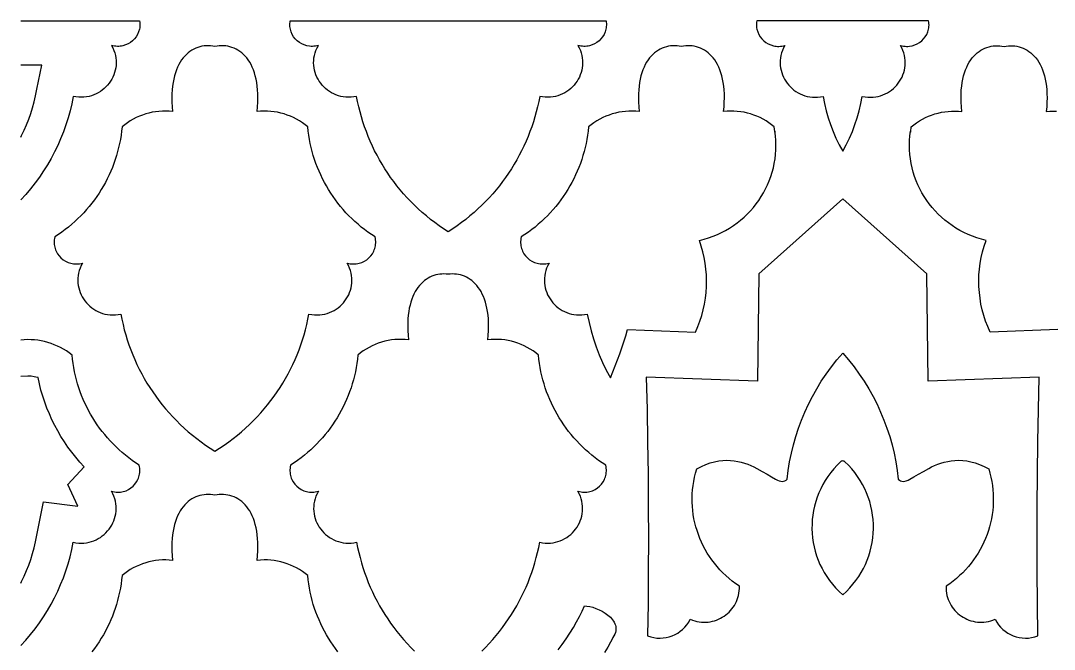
# Model space of a CAD drawing. Extents: x 50 to 3710, y -977 to -877.
# Drawn here: x 49.7 to 134.9, y -928.9 to -877.1 of the extents above; entities that cross this region are included whole.
import ezdxf

# ---------------------------------------------------------------- set-up
doc = ezdxf.new("R2010")
doc.units = 0
doc.layers.add('LAYER_1', color=18, linetype='CONTINUOUS')

msp = doc.modelspace()

# ---------------------------------------------------------------- linework, layer by layer
at = {"layer": 'LAYER_1'}
for points in [[(49.708, -877.083), (59.507, -877.083), (59.526, -877.205), (59.537, -877.325), (59.539, -877.444), (59.534, -877.561), (59.52, -877.676), (59.499, -877.789), (59.436, -878.007), (59.346, -878.213), (59.232, -878.404), (59.095, -878.58), (58.937, -878.738), (58.761, -878.876), (58.569, -878.992), (58.363, -879.085), (58.145, -879.151), (58.032, -879.174), (57.917, -879.19), (57.8, -879.198), (57.681, -879.199), (57.56, -879.191), (57.439, -879.176), (57.317, -879.152), (57.194, -879.119), (57.302, -879.323), (57.391, -879.529), (57.463, -879.736), (57.518, -879.944), (57.555, -880.151), (57.577, -880.358), (57.582, -880.563), (57.572, -880.766), (57.548, -880.966), (57.509, -881.163), (57.456, -881.356), (57.39, -881.544), (57.311, -881.727), (57.22, -881.904), (57.117, -882.074), (57.002, -882.237), (56.877, -882.392), (56.742, -882.538), (56.596, -882.675), (56.441, -882.803), (56.278, -882.92), (56.106, -883.025), (55.926, -883.119), (55.739, -883.2), (55.545, -883.268), (55.345, -883.322), (55.139, -883.362), (54.928, -883.387), (54.712, -883.396), (54.491, -883.389), (54.267, -883.364), (54.039, -883.322), (53.919, -883.921), (53.777, -884.513), (53.615, -885.098), (53.432, -885.675), (53.229, -886.244), (53.005, -886.805), (52.762, -887.356), (52.499, -887.899), (52.216, -888.431), (51.914, -888.953), (51.593, -889.464), (51.253, -889.964), (50.894, -890.452), (50.517, -890.928), (50.121, -891.391), (49.708, -891.842)], [(135.236, -902.531), (129.643, -902.734), (129.446, -902.285), (129.273, -901.829), (129.123, -901.366), (128.997, -900.899), (128.894, -900.427), (128.814, -899.951), (128.758, -899.473), (128.725, -898.993), (128.715, -898.512), (128.729, -898.031), (128.767, -897.55), (128.828, -897.071), (128.913, -896.595), (129.021, -896.122), (129.154, -895.652), (129.31, -895.188), (128.926, -895.091), (128.552, -894.977), (128.186, -894.846), (127.83, -894.7), (127.483, -894.538), (127.147, -894.361), (126.821, -894.17), (126.506, -893.966), (126.202, -893.747), (125.909, -893.516), (125.629, -893.273), (125.36, -893.018), (125.104, -892.751), (124.861, -892.473), (124.631, -892.186), (124.415, -891.888), (124.212, -891.581), (124.024, -891.265), (123.851, -890.941), (123.692, -890.609), (123.549, -890.269), (123.421, -889.923), (123.31, -889.57), (123.214, -889.212), (123.136, -888.848), (123.074, -888.479), (123.03, -888.106), (123.004, -887.729), (122.995, -887.349), (123.005, -886.966), (123.034, -886.581), (123.082, -886.194), (123.082, -886.269), (123.095, -886.202), (123.135, -885.829), (123.355, -885.652), (123.583, -885.488), (123.819, -885.335), (124.061, -885.196), (124.31, -885.069), (124.565, -884.956), (124.825, -884.855), (125.089, -884.768), (125.358, -884.694), (125.631, -884.634), (125.906, -884.588), (126.184, -884.556), (126.464, -884.538), (126.746, -884.534), (127.029, -884.544), (127.312, -884.569), (127.277, -884.181), (127.256, -883.808), (127.248, -883.451), (127.254, -883.109), (127.272, -882.783), (127.303, -882.471), (127.345, -882.174), (127.398, -881.893), (127.462, -881.625), (127.537, -881.373), (127.621, -881.134), (127.714, -880.91), (127.817, -880.7), (127.927, -880.504), (128.046, -880.322), (128.171, -880.154), (128.304, -879.999), (128.443, -879.857), (128.588, -879.729), (128.739, -879.614), (128.894, -879.512), (129.054, -879.423), (129.218, -879.347), (129.385, -879.283), (129.556, -879.232), (129.729, -879.193), (129.904, -879.167), (130.081, -879.152), (130.259, -879.15), (130.437, -879.159), (130.616, -879.18), (130.795, -879.212), (130.973, -879.18), (131.152, -879.159), (131.331, -879.15), (131.509, -879.152), (131.685, -879.167), (131.861, -879.193), (132.034, -879.232), (132.204, -879.283), (132.372, -879.347), (132.536, -879.423), (132.696, -879.512), (132.851, -879.614), (133.001, -879.729), (133.146, -879.857), (133.285, -879.999), (133.418, -880.154), (133.544, -880.322), (133.662, -880.504), (133.773, -880.7), (133.875, -880.91), (133.969, -881.134), (134.053, -881.373), (134.127, -881.625), (134.191, -881.893), (134.245, -882.174), (134.287, -882.471), (134.317, -882.783), (134.336, -883.109), (134.341, -883.451), (134.334, -883.808), (134.313, -884.181), (134.278, -884.569), (134.561, -884.544), (134.843, -884.534), (135.125, -884.538)], [(49.708, -886.682), (49.775, -886.556), (49.991, -886.111), (50.191, -885.658), (50.374, -885.198), (50.542, -884.73), (50.692, -884.255), (50.826, -883.773), (50.942, -883.285), (51.052, -882.739), (51.455, -880.737), (49.708, -880.737)], [(87.732, -929.025), (88.04, -928.717), (88.339, -928.402), (88.629, -928.08), (88.91, -927.751), (89.182, -927.417), (89.444, -927.076), (89.697, -926.729), (89.941, -926.376), (90.176, -926.017), (90.401, -925.653), (90.616, -925.283), (90.821, -924.908), (91.017, -924.528), (91.203, -924.143), (91.379, -923.753), (91.545, -923.359), (91.701, -922.96), (91.847, -922.557), (91.983, -922.149), (92.108, -921.738), (92.223, -921.323), (92.327, -920.904), (92.421, -920.482), (92.505, -920.057), (92.732, -920.099), (92.957, -920.123), (93.177, -920.131), (93.393, -920.121), (93.605, -920.097), (93.811, -920.057), (94.011, -920.002), (94.205, -919.934), (94.392, -919.853), (94.572, -919.759), (94.744, -919.654), (94.907, -919.537), (95.062, -919.41), (95.207, -919.273), (95.343, -919.126), (95.468, -918.971), (95.582, -918.808), (95.686, -918.638), (95.777, -918.461), (95.856, -918.279), (95.922, -918.09), (95.975, -917.898), (96.014, -917.701), (96.038, -917.5), (96.048, -917.297), (96.042, -917.092), (96.021, -916.886), (95.983, -916.678), (95.929, -916.471), (95.857, -916.264), (95.767, -916.058), (95.659, -915.854), (95.786, -915.887), (95.912, -915.911), (96.037, -915.927), (96.16, -915.933), (96.282, -915.932), (96.403, -915.922), (96.521, -915.904), (96.636, -915.879), (96.749, -915.847), (96.86, -915.807), (97.07, -915.708), (97.264, -915.584), (97.441, -915.438), (97.598, -915.27), (97.733, -915.085), (97.843, -914.883), (97.889, -914.776), (97.927, -914.666), (97.958, -914.554), (97.981, -914.438), (97.997, -914.32), (98.005, -914.2), (98.004, -914.078), (97.994, -913.955), (97.975, -913.83), (97.947, -913.704), (97.654, -913.51), (97.367, -913.309), (97.087, -913.101), (96.814, -912.886), (96.547, -912.663), (96.288, -912.433), (96.036, -912.197), (95.792, -911.954), (95.555, -911.705), (95.325, -911.45), (95.104, -911.189), (94.89, -910.922), (94.683, -910.649), (94.485, -910.371), (94.295, -910.088), (94.113, -909.799), (93.939, -909.506), (93.774, -909.207), (93.618, -908.905), (93.47, -908.597), (93.33, -908.286), (93.2, -907.971), (93.078, -907.651), (92.966, -907.328), (92.863, -907.002), (92.769, -906.672), (92.684, -906.339), (92.609, -906.003), (92.544, -905.664), (92.488, -905.323), (92.442, -904.979), (92.406, -904.633), (92.186, -904.456), (91.958, -904.291), (91.722, -904.139), (91.48, -904), (91.231, -903.873), (90.976, -903.76), (90.716, -903.659), (90.452, -903.572), (90.183, -903.498), (89.911, -903.438), (89.635, -903.392), (89.357, -903.36), (89.077, -903.341), (88.795, -903.338), (88.513, -903.348), (88.229, -903.373), (88.264, -902.999), (88.285, -902.639), (88.293, -902.294), (88.289, -901.963), (88.273, -901.646), (88.246, -901.343), (88.208, -901.053), (88.16, -900.778), (88.101, -900.516), (88.033, -900.268), (87.956, -900.033), (87.869, -899.811), (87.775, -899.603), (87.672, -899.407), (87.562, -899.225), (87.445, -899.055), (87.321, -898.898), (87.191, -898.753), (87.055, -898.621), (86.914, -898.501), (86.768, -898.394), (86.617, -898.298), (86.462, -898.215), (86.304, -898.143), (86.142, -898.083), (85.978, -898.034), (85.811, -897.997), (85.643, -897.971), (85.472, -897.957), (85.301, -897.953), (85.129, -897.961), (84.957, -897.979), (84.785, -897.961), (84.613, -897.953), (84.441, -897.957), (84.271, -897.971), (84.102, -897.997), (83.936, -898.034), (83.771, -898.083), (83.61, -898.143), (83.451, -898.215), (83.296, -898.298), (83.146, -898.394), (83, -898.501), (82.858, -898.621), (82.723, -898.753), (82.593, -898.898), (82.469, -899.055), (82.352, -899.225), (82.242, -899.407), (82.139, -899.603), (82.044, -899.811), (81.958, -900.033), (81.881, -900.268), (81.812, -900.516), (81.754, -900.778), (81.705, -901.053), (81.667, -901.343), (81.64, -901.646), (81.625, -901.963), (81.621, -902.294), (81.629, -902.639), (81.65, -902.999), (81.684, -903.373), (81.401, -903.348), (81.118, -903.338), (80.837, -903.341), (80.557, -903.36), (80.279, -903.392), (80.003, -903.438), (79.731, -903.498), (79.462, -903.572), (79.197, -903.659), (78.937, -903.76), (78.683, -903.873), (78.434, -904), (78.191, -904.139), (77.956, -904.291), (77.727, -904.456), (77.507, -904.633), (77.471, -904.979), (77.425, -905.323), (77.37, -905.664), (77.304, -906.003), (77.229, -906.339), (77.145, -906.672), (77.051, -907.002), (76.948, -907.328), (76.835, -907.651), (76.714, -907.971), (76.583, -908.286), (76.444, -908.597), (76.296, -908.905), (76.139, -909.207), (75.974, -909.506), (75.801, -909.799), (75.619, -910.088), (75.429, -910.371), (75.23, -910.649), (75.024, -910.922), (74.81, -911.189), (74.588, -911.45), (74.359, -911.705), (74.122, -911.954), (73.877, -912.197), (73.625, -912.433), (73.366, -912.663), (73.1, -912.886), (72.827, -913.101), (72.547, -913.309), (72.26, -913.51), (71.966, -913.704), (71.938, -913.83), (71.92, -913.955), (71.91, -914.078), (71.909, -914.2), (71.917, -914.32), (71.932, -914.438), (71.956, -914.554), (71.987, -914.666), (72.025, -914.776), (72.07, -914.883), (72.181, -915.085), (72.315, -915.27), (72.472, -915.438), (72.649, -915.584), (72.844, -915.708), (73.054, -915.807), (73.164, -915.847), (73.277, -915.879), (73.393, -915.904), (73.511, -915.922), (73.631, -915.932), (73.753, -915.933), (73.877, -915.927), (74.002, -915.911), (74.128, -915.887), (74.254, -915.854), (74.146, -916.058), (74.057, -916.264), (73.985, -916.471), (73.93, -916.678), (73.893, -916.886), (73.871, -917.092), (73.866, -917.297), (73.876, -917.5), (73.9, -917.701), (73.939, -917.898), (73.992, -918.09), (74.058, -918.279), (74.137, -918.461), (74.228, -918.638), (74.331, -918.808), (74.446, -918.971), (74.571, -919.126), (74.706, -919.273), (74.852, -919.41), (75.006, -919.537), (75.17, -919.654), (75.342, -919.759), (75.522, -919.853), (75.709, -919.934), (75.903, -920.002), (76.103, -920.057), (76.309, -920.097), (76.52, -920.121), (76.736, -920.131), (76.957, -920.123), (77.181, -920.099), (77.409, -920.057), (77.492, -920.482), (77.586, -920.904), (77.691, -921.323), (77.806, -921.738), (77.931, -922.149), (78.066, -922.557), (78.212, -922.96), (78.368, -923.359), (78.534, -923.753), (78.71, -924.143), (78.896, -924.528), (79.092, -924.908), (79.298, -925.283), (79.513, -925.653), (79.738, -926.017), (79.972, -926.376), (80.216, -926.729), (80.469, -927.076), (80.732, -927.417), (81.004, -927.751), (81.285, -928.08), (81.575, -928.402), (81.874, -928.717), (82.182, -929.025)], [(49.708, -928.576), (50.121, -928.125), (50.517, -927.662), (50.894, -927.186), (51.253, -926.698), (51.593, -926.198), (51.914, -925.687), (52.216, -925.165), (52.499, -924.633), (52.762, -924.091), (53.005, -923.539), (53.229, -922.978), (53.432, -922.409), (53.615, -921.832), (53.777, -921.247), (53.919, -920.655), (54.039, -920.057), (54.267, -920.099), (54.491, -920.123), (54.712, -920.131), (54.928, -920.121), (55.139, -920.097), (55.345, -920.057), (55.545, -920.002), (55.739, -919.934), (55.926, -919.853), (56.106, -919.759), (56.278, -919.654), (56.441, -919.537), (56.596, -919.41), (56.742, -919.273), (56.877, -919.126), (57.002, -918.971), (57.117, -918.808), (57.22, -918.638), (57.311, -918.461), (57.39, -918.279), (57.456, -918.09), (57.509, -917.898), (57.548, -917.701), (57.572, -917.5), (57.582, -917.297), (57.577, -917.092), (57.555, -916.886), (57.518, -916.678), (57.463, -916.471), (57.391, -916.264), (57.302, -916.058), (57.194, -915.854), (57.32, -915.887), (57.446, -915.911), (57.571, -915.927), (57.695, -915.933), (57.817, -915.932), (57.937, -915.922), (58.055, -915.904), (58.171, -915.879), (58.284, -915.847), (58.394, -915.807), (58.604, -915.708), (58.798, -915.584), (58.976, -915.438), (59.133, -915.27), (59.267, -915.085), (59.378, -914.883), (59.423, -914.776), (59.461, -914.666), (59.492, -914.554), (59.516, -914.438), (59.531, -914.32), (59.539, -914.2), (59.538, -914.078), (59.528, -913.955), (59.51, -913.83), (59.482, -913.704), (59.188, -913.51), (58.901, -913.309), (58.621, -913.101), (58.348, -912.886), (58.082, -912.663), (57.823, -912.433), (57.571, -912.197), (57.326, -911.954), (57.089, -911.705), (56.86, -911.45), (56.638, -911.189), (56.424, -910.922), (56.218, -910.649), (56.019, -910.371), (55.829, -910.088), (55.647, -909.799), (55.474, -909.506), (55.309, -909.207), (55.152, -908.905), (55.004, -908.597), (54.865, -908.286), (54.734, -907.971), (54.613, -907.651), (54.5, -907.328), (54.397, -907.002), (54.303, -906.672), (54.219, -906.339), (54.144, -906.003), (54.078, -905.664), (54.023, -905.323), (53.977, -904.979), (53.941, -904.633), (53.714, -904.46), (53.481, -904.298), (53.24, -904.149), (52.993, -904.013), (52.74, -903.889), (52.481, -903.778), (52.218, -903.68), (51.95, -903.594), (51.678, -903.522), (51.403, -903.463), (51.125, -903.418), (50.844, -903.386), (50.562, -903.368), (50.278, -903.364), (49.993, -903.374), (49.708, -903.398)], [(49.708, -923.416), (49.775, -923.29), (49.991, -922.845), (50.191, -922.392), (50.375, -921.932), (50.542, -921.464), (50.692, -920.989), (50.826, -920.508), (50.942, -920.02), (51.052, -919.473), (51.603, -916.735), (54.415, -917.08), (53.6, -915.288), (54.941, -913.835), (54.585, -913.445), (54.244, -913.044), (53.918, -912.631), (53.607, -912.209), (53.312, -911.777), (53.032, -911.335), (52.768, -910.885), (52.52, -910.425), (52.288, -909.958), (52.073, -909.483), (51.874, -909), (51.692, -908.511), (51.527, -908.015), (51.38, -907.513), (51.25, -907.006), (51.138, -906.493), (51.085, -906.475), (50.831, -906.414), (50.572, -906.378), (50.309, -906.368), (49.708, -906.404)], [(75.867, -929.094), (75.661, -928.822), (75.463, -928.543), (75.272, -928.26), (75.091, -927.972), (74.917, -927.678), (74.752, -927.38), (74.595, -927.077), (74.447, -926.77), (74.308, -926.458), (74.177, -926.143), (74.056, -925.824), (73.944, -925.501), (73.84, -925.174), (73.746, -924.844), (73.662, -924.511), (73.587, -924.175), (73.521, -923.837), (73.466, -923.495), (73.42, -923.151), (73.384, -922.805), (73.164, -922.628), (72.935, -922.464), (72.7, -922.312), (72.457, -922.172), (72.208, -922.046), (71.954, -921.932), (71.694, -921.832), (71.429, -921.744), (71.161, -921.671), (70.888, -921.611), (70.613, -921.564), (70.334, -921.532), (70.054, -921.514), (69.773, -921.51), (69.49, -921.52), (69.207, -921.546), (69.242, -921.157), (69.263, -920.785), (69.271, -920.428), (69.265, -920.086), (69.246, -919.759), (69.216, -919.447), (69.174, -919.151), (69.12, -918.869), (69.056, -918.602), (68.982, -918.349), (68.898, -918.111), (68.804, -917.887), (68.702, -917.677), (68.592, -917.481), (68.473, -917.298), (68.347, -917.13), (68.215, -916.975), (68.076, -916.834), (67.931, -916.705), (67.78, -916.59), (67.625, -916.488), (67.465, -916.399), (67.301, -916.323), (67.133, -916.259), (66.963, -916.208), (66.79, -916.17), (66.615, -916.143), (66.438, -916.128), (66.26, -916.126), (66.081, -916.135), (65.902, -916.156), (65.724, -916.189), (65.546, -916.156), (65.367, -916.135), (65.188, -916.126), (65.01, -916.128), (64.833, -916.143), (64.658, -916.17), (64.485, -916.208), (64.315, -916.259), (64.147, -916.323), (63.983, -916.399), (63.823, -916.488), (63.668, -916.59), (63.517, -916.705), (63.372, -916.834), (63.233, -916.975), (63.101, -917.13), (62.975, -917.298), (62.856, -917.481), (62.746, -917.677), (62.644, -917.887), (62.55, -918.111), (62.466, -918.349), (62.392, -918.602), (62.328, -918.869), (62.274, -919.151), (62.232, -919.447), (62.201, -919.759), (62.183, -920.086), (62.177, -920.428), (62.185, -920.785), (62.206, -921.157), (62.241, -921.546), (61.958, -921.52), (61.675, -921.51), (61.394, -921.514), (61.114, -921.532), (60.835, -921.564), (60.56, -921.611), (60.287, -921.671), (60.019, -921.744), (59.754, -921.832), (59.494, -921.932), (59.24, -922.046), (58.991, -922.172), (58.748, -922.312), (58.513, -922.464), (58.284, -922.628), (58.064, -922.805), (58.028, -923.151), (57.982, -923.495), (57.927, -923.837), (57.861, -924.175), (57.786, -924.511), (57.702, -924.844), (57.608, -925.174), (57.504, -925.501), (57.392, -925.824), (57.271, -926.143), (57.14, -926.458), (57.001, -926.77), (56.853, -927.077), (56.696, -927.38), (56.531, -927.678), (56.357, -927.972), (56.176, -928.26), (55.985, -928.543), (55.787, -928.822), (55.581, -929.094)], [(94.023, -928.927), (94.362, -928.473), (94.685, -928.012), (94.992, -927.548), (95.279, -927.083), (95.545, -926.623), (95.789, -926.169), (96.007, -925.727), (96.198, -925.299), (96.403, -925.312), (96.632, -925.351), (96.879, -925.415), (97.137, -925.502), (97.398, -925.611), (97.656, -925.74), (97.904, -925.889), (98.135, -926.056), (98.242, -926.146), (98.342, -926.24), (98.434, -926.338), (98.518, -926.44), (98.592, -926.545), (98.656, -926.653), (98.709, -926.765), (98.75, -926.88), (98.778, -926.998), (98.792, -927.118), (98.791, -927.241), (98.776, -927.367), (98.743, -927.494), (98.694, -927.624), (98.626, -927.756), (98.54, -927.89), (98.452, -928.086), (98.352, -928.286), (98.123, -928.699), (97.856, -929.126)]]:
    msp.add_lwpolyline(points, dxfattribs=at)
for points in [[(84.957, -894.488), (84.58, -894.241), (84.212, -893.985), (83.852, -893.722), (83.501, -893.451), (83.158, -893.172), (82.824, -892.885), (82.498, -892.591), (82.182, -892.29), (81.874, -891.982), (81.575, -891.667), (81.285, -891.345), (81.004, -891.017), (80.732, -890.682), (80.469, -890.341), (80.216, -889.994), (79.972, -889.641), (79.738, -889.283), (79.513, -888.918), (79.298, -888.548), (79.092, -888.173), (78.896, -887.793), (78.71, -887.408), (78.534, -887.019), (78.368, -886.624), (78.212, -886.225), (78.066, -885.822), (77.931, -885.415), (77.806, -885.004), (77.691, -884.589), (77.586, -884.17), (77.492, -883.748), (77.409, -883.322), (77.181, -883.364), (76.957, -883.389), (76.736, -883.396), (76.52, -883.387), (76.309, -883.362), (76.103, -883.322), (75.903, -883.268), (75.709, -883.2), (75.522, -883.119), (75.342, -883.025), (75.17, -882.92), (75.006, -882.803), (74.852, -882.675), (74.706, -882.538), (74.571, -882.392), (74.446, -882.237), (74.331, -882.074), (74.228, -881.904), (74.137, -881.727), (74.058, -881.544), (73.992, -881.356), (73.939, -881.163), (73.9, -880.966), (73.876, -880.766), (73.866, -880.563), (73.871, -880.358), (73.893, -880.151), (73.93, -879.944), (73.985, -879.736), (74.057, -879.529), (74.146, -879.323), (74.254, -879.119), (74.131, -879.152), (74.009, -879.176), (73.888, -879.191), (73.767, -879.199), (73.648, -879.198), (73.531, -879.19), (73.303, -879.151), (73.085, -879.085), (72.879, -878.992), (72.687, -878.876), (72.511, -878.738), (72.353, -878.58), (72.216, -878.404), (72.102, -878.213), (72.012, -878.007), (71.977, -877.899), (71.949, -877.789), (71.928, -877.676), (71.914, -877.561), (71.909, -877.444), (71.911, -877.325), (71.922, -877.205), (71.941, -877.083), (97.973, -877.083), (97.992, -877.205), (98.002, -877.325), (98.005, -877.444), (97.999, -877.561), (97.986, -877.676), (97.965, -877.789), (97.902, -878.007), (97.812, -878.213), (97.697, -878.404), (97.56, -878.58), (97.403, -878.738), (97.227, -878.876), (97.035, -878.992), (96.829, -879.085), (96.61, -879.151), (96.497, -879.174), (96.382, -879.19), (96.265, -879.198), (96.146, -879.199), (96.026, -879.191), (95.904, -879.176), (95.782, -879.152), (95.659, -879.119), (95.767, -879.323), (95.857, -879.529), (95.929, -879.736), (95.983, -879.944), (96.021, -880.151), (96.042, -880.358), (96.048, -880.563), (96.038, -880.766), (96.013, -880.966), (95.974, -881.163), (95.922, -881.356), (95.855, -881.544), (95.777, -881.727), (95.685, -881.904), (95.582, -882.074), (95.468, -882.237), (95.343, -882.392), (95.207, -882.538), (95.062, -882.675), (94.907, -882.803), (94.743, -882.92), (94.572, -883.025), (94.392, -883.119), (94.205, -883.2), (94.011, -883.268), (93.811, -883.322), (93.605, -883.362), (93.393, -883.387), (93.177, -883.396), (92.957, -883.389), (92.732, -883.364), (92.504, -883.322), (92.421, -883.748), (92.327, -884.17), (92.223, -884.589), (92.108, -885.004), (91.983, -885.415), (91.847, -885.822), (91.701, -886.225), (91.545, -886.624), (91.379, -887.019), (91.203, -887.408), (91.017, -887.793), (90.821, -888.173), (90.616, -888.548), (90.4, -888.918), (90.176, -889.283), (89.941, -889.641), (89.697, -889.994), (89.444, -890.341), (89.181, -890.682), (88.91, -891.017), (88.629, -891.345), (88.339, -891.667), (88.04, -891.982), (87.732, -892.29), (87.415, -892.591), (87.089, -892.885), (86.755, -893.172), (86.412, -893.451), (86.061, -893.722), (85.701, -893.985), (85.333, -894.241)], [(117.493, -887.839), (117.785, -887.304), (118.049, -886.759), (118.287, -886.205), (118.499, -885.643), (118.686, -885.074), (118.849, -884.497), (118.99, -883.913), (119.108, -883.322), (119.336, -883.364), (119.56, -883.389), (119.781, -883.396), (119.997, -883.387), (120.209, -883.362), (120.415, -883.322), (120.615, -883.268), (120.809, -883.2), (120.996, -883.119), (121.175, -883.025), (121.347, -882.92), (121.511, -882.803), (121.666, -882.675), (121.811, -882.538), (121.947, -882.392), (122.072, -882.237), (122.186, -882.074), (122.289, -881.904), (122.381, -881.727), (122.459, -881.544), (122.526, -881.356), (122.578, -881.163), (122.617, -880.966), (122.642, -880.766), (122.652, -880.563), (122.646, -880.358), (122.625, -880.151), (122.587, -879.944), (122.533, -879.736), (122.461, -879.529), (122.371, -879.323), (122.263, -879.119), (122.386, -879.152), (122.508, -879.176), (122.63, -879.191), (122.75, -879.199), (122.869, -879.198), (122.986, -879.19), (123.214, -879.151), (123.432, -879.085), (123.639, -878.992), (123.831, -878.876), (124.007, -878.738), (124.164, -878.58), (124.301, -878.404), (124.416, -878.213), (124.506, -878.007), (124.541, -877.899), (124.569, -877.789), (124.59, -877.676), (124.603, -877.561), (124.609, -877.444), (124.606, -877.325), (124.596, -877.205), (124.577, -877.083), (117.493, -877.083), (110.408, -877.083), (110.389, -877.205), (110.379, -877.325), (110.377, -877.444), (110.382, -877.561), (110.396, -877.676), (110.417, -877.789), (110.48, -878.007), (110.57, -878.213), (110.684, -878.404), (110.821, -878.58), (110.979, -878.738), (111.155, -878.876), (111.347, -878.992), (111.553, -879.085), (111.771, -879.151), (111.884, -879.174), (111.999, -879.19), (112.116, -879.198), (112.235, -879.199), (112.355, -879.191), (112.477, -879.176), (112.599, -879.152), (112.722, -879.119), (112.614, -879.323), (112.524, -879.529), (112.453, -879.736), (112.398, -879.944), (112.36, -880.151), (112.339, -880.358), (112.334, -880.563), (112.343, -880.766), (112.368, -880.966), (112.407, -881.163), (112.46, -881.356), (112.526, -881.544), (112.605, -881.727), (112.696, -881.904), (112.799, -882.074), (112.913, -882.237), (113.039, -882.392), (113.174, -882.538), (113.32, -882.675), (113.474, -882.803), (113.638, -882.92), (113.81, -883.025), (113.989, -883.119), (114.177, -883.2), (114.37, -883.268), (114.571, -883.322), (114.777, -883.362), (114.988, -883.387), (115.204, -883.396), (115.425, -883.389), (115.649, -883.364), (115.877, -883.322), (115.996, -883.913), (116.136, -884.497), (116.3, -885.074), (116.487, -885.643), (116.698, -886.205), (116.936, -886.759), (117.2, -887.304)], [(65.724, -879.212), (65.546, -879.18), (65.367, -879.159), (65.188, -879.15), (65.01, -879.152), (64.833, -879.167), (64.658, -879.193), (64.485, -879.232), (64.315, -879.283), (64.147, -879.347), (63.983, -879.423), (63.823, -879.512), (63.668, -879.614), (63.517, -879.729), (63.372, -879.857), (63.233, -879.999), (63.101, -880.154), (62.975, -880.322), (62.856, -880.504), (62.746, -880.7), (62.644, -880.91), (62.55, -881.134), (62.466, -881.373), (62.392, -881.625), (62.328, -881.893), (62.274, -882.174), (62.232, -882.471), (62.201, -882.783), (62.183, -883.109), (62.177, -883.451), (62.185, -883.808), (62.206, -884.181), (62.241, -884.569), (61.958, -884.544), (61.675, -884.534), (61.394, -884.538), (61.114, -884.556), (60.835, -884.588), (60.56, -884.634), (60.287, -884.694), (60.019, -884.768), (59.754, -884.855), (59.494, -884.956), (59.24, -885.069), (58.991, -885.196), (58.748, -885.335), (58.513, -885.488), (58.284, -885.652), (58.064, -885.829), (58.028, -886.175), (57.982, -886.519), (57.927, -886.86), (57.861, -887.199), (57.786, -887.535), (57.702, -887.868), (57.608, -888.198), (57.504, -888.524), (57.392, -888.847), (57.271, -889.167), (57.14, -889.482), (57.001, -889.794), (56.853, -890.101), (56.696, -890.404), (56.531, -890.702), (56.357, -890.995), (56.176, -891.284), (55.985, -891.567), (55.787, -891.845), (55.581, -892.118), (55.367, -892.385), (55.145, -892.646), (54.916, -892.902), (54.679, -893.151), (54.434, -893.393), (54.182, -893.629), (53.923, -893.859), (53.657, -894.082), (53.384, -894.297), (53.104, -894.505), (52.817, -894.706), (52.523, -894.9), (52.495, -895.026), (52.477, -895.151), (52.467, -895.274), (52.466, -895.396), (52.473, -895.517), (52.489, -895.634), (52.512, -895.75), (52.544, -895.863), (52.582, -895.972), (52.627, -896.079), (52.737, -896.281), (52.872, -896.466), (53.029, -896.634), (53.206, -896.78), (53.401, -896.904), (53.611, -897.003), (53.721, -897.043), (53.834, -897.075), (53.95, -897.1), (54.068, -897.118), (54.188, -897.128), (54.31, -897.13), (54.434, -897.123), (54.559, -897.108), (54.685, -897.083), (54.811, -897.05), (54.703, -897.254), (54.614, -897.46), (54.542, -897.667), (54.487, -897.874), (54.449, -898.082), (54.428, -898.288), (54.423, -898.493), (54.432, -898.696), (54.457, -898.897), (54.496, -899.094), (54.549, -899.286), (54.615, -899.475), (54.694, -899.657), (54.785, -899.834), (54.888, -900.005), (55.002, -900.167), (55.128, -900.322), (55.263, -900.469), (55.409, -900.606), (55.563, -900.733), (55.727, -900.85), (55.899, -900.956), (56.078, -901.049), (56.266, -901.13), (56.459, -901.199), (56.66, -901.253), (56.866, -901.293), (57.077, -901.318), (57.293, -901.327), (57.514, -901.319), (57.738, -901.295), (57.966, -901.253), (58.051, -901.686), (58.146, -902.115), (58.253, -902.541), (58.371, -902.962), (58.499, -903.38), (58.638, -903.794), (58.787, -904.204), (58.947, -904.609), (59.118, -905.01), (59.298, -905.405), (59.489, -905.796), (59.691, -906.182), (59.902, -906.562), (60.123, -906.937), (60.354, -907.306), (60.595, -907.669), (60.846, -908.027), (61.107, -908.378), (61.377, -908.723), (61.656, -909.061), (61.945, -909.393), (62.244, -909.718), (62.551, -910.035), (62.868, -910.346), (63.194, -910.649), (63.529, -910.945), (63.873, -911.233), (64.226, -911.513), (64.587, -911.785), (64.958, -912.048), (65.337, -912.304), (65.724, -912.551), (66.111, -912.304), (66.49, -912.048), (66.861, -911.785), (67.222, -911.513), (67.575, -911.233), (67.919, -910.945), (68.254, -910.649), (68.58, -910.346), (68.897, -910.035), (69.204, -909.718), (69.503, -909.393), (69.792, -909.061), (70.071, -908.723), (70.341, -908.378), (70.602, -908.027), (70.853, -907.669), (71.094, -907.306), (71.325, -906.937), (71.546, -906.562), (71.757, -906.182), (71.959, -905.796), (72.15, -905.405), (72.33, -905.01), (72.501, -904.609), (72.661, -904.204), (72.81, -903.794), (72.949, -903.38), (73.077, -902.962), (73.195, -902.541), (73.302, -902.115), (73.397, -901.686), (73.482, -901.253), (73.71, -901.295), (73.934, -901.319), (74.155, -901.327), (74.371, -901.318), (74.582, -901.293), (74.788, -901.253), (74.989, -901.199), (75.182, -901.13), (75.369, -901.049), (75.549, -900.956), (75.721, -900.85), (75.885, -900.733), (76.039, -900.606), (76.185, -900.469), (76.32, -900.322), (76.446, -900.167), (76.56, -900.005), (76.663, -899.834), (76.754, -899.657), (76.833, -899.475), (76.899, -899.286), (76.952, -899.094), (76.991, -898.897), (77.016, -898.696), (77.025, -898.493), (77.02, -898.288), (76.998, -898.082), (76.961, -897.874), (76.906, -897.667), (76.834, -897.46), (76.745, -897.254), (76.637, -897.05), (76.763, -897.083), (76.889, -897.108), (77.014, -897.123), (77.138, -897.13), (77.26, -897.128), (77.38, -897.118), (77.498, -897.1), (77.614, -897.075), (77.727, -897.043), (77.837, -897.003), (78.047, -896.904), (78.242, -896.78), (78.419, -896.634), (78.576, -896.466), (78.711, -896.281), (78.821, -896.079), (78.866, -895.972), (78.904, -895.863), (78.935, -895.75), (78.959, -895.634), (78.975, -895.517), (78.982, -895.396), (78.981, -895.274), (78.971, -895.151), (78.953, -895.026), (78.925, -894.9), (78.631, -894.706), (78.344, -894.505), (78.064, -894.297), (77.791, -894.082), (77.525, -893.859), (77.266, -893.629), (77.014, -893.393), (76.769, -893.151), (76.532, -892.902), (76.303, -892.646), (76.081, -892.385), (75.867, -892.118), (75.661, -891.845), (75.463, -891.567), (75.272, -891.284), (75.091, -890.995), (74.917, -890.702), (74.752, -890.404), (74.595, -890.101), (74.447, -889.794), (74.308, -889.482), (74.177, -889.167), (74.056, -888.847), (73.944, -888.524), (73.84, -888.198), (73.746, -887.868), (73.662, -887.535), (73.587, -887.199), (73.521, -886.86), (73.466, -886.519), (73.42, -886.175), (73.384, -885.829), (73.164, -885.652), (72.935, -885.488), (72.7, -885.335), (72.457, -885.196), (72.208, -885.069), (71.954, -884.956), (71.694, -884.855), (71.429, -884.768), (71.161, -884.694), (70.888, -884.634), (70.613, -884.588), (70.334, -884.556), (70.054, -884.538), (69.773, -884.534), (69.49, -884.544), (69.207, -884.569), (69.242, -884.181), (69.263, -883.808), (69.271, -883.451), (69.265, -883.109), (69.246, -882.783), (69.216, -882.471), (69.174, -882.174), (69.12, -881.893), (69.056, -881.625), (68.982, -881.373), (68.898, -881.134), (68.804, -880.91), (68.702, -880.7), (68.592, -880.504), (68.473, -880.322), (68.347, -880.154), (68.215, -879.999), (68.076, -879.857), (67.931, -879.729), (67.78, -879.614), (67.625, -879.512), (67.465, -879.423), (67.301, -879.347), (67.133, -879.283), (66.963, -879.232), (66.79, -879.193), (66.615, -879.167), (66.438, -879.152), (66.26, -879.15), (66.081, -879.159), (65.902, -879.18)], [(65.724, -879.212), (65.546, -879.18), (65.367, -879.159), (65.188, -879.15), (65.01, -879.152), (64.833, -879.167), (64.658, -879.193), (64.485, -879.232), (64.315, -879.283), (64.147, -879.347), (63.983, -879.423), (63.823, -879.512), (63.668, -879.614), (63.517, -879.729), (63.372, -879.857), (63.233, -879.999), (63.101, -880.154), (62.975, -880.322), (62.856, -880.504), (62.746, -880.7), (62.644, -880.91), (62.55, -881.134), (62.466, -881.373), (62.392, -881.625), (62.328, -881.893), (62.274, -882.174), (62.232, -882.471), (62.201, -882.783), (62.183, -883.109), (62.177, -883.451), (62.185, -883.808), (62.206, -884.181), (62.241, -884.569), (61.958, -884.544), (61.675, -884.534), (61.394, -884.538), (61.114, -884.556), (60.835, -884.588), (60.56, -884.634), (60.287, -884.694), (60.019, -884.768), (59.754, -884.855), (59.494, -884.956), (59.24, -885.069), (58.991, -885.196), (58.748, -885.335), (58.513, -885.488), (58.284, -885.652), (58.064, -885.829), (58.028, -886.175), (57.982, -886.519), (57.927, -886.86), (57.861, -887.199), (57.786, -887.535), (57.702, -887.868), (57.608, -888.198), (57.504, -888.524), (57.392, -888.847), (57.271, -889.167), (57.14, -889.482), (57.001, -889.794), (56.853, -890.101), (56.696, -890.404), (56.531, -890.702), (56.357, -890.995), (56.176, -891.284), (55.985, -891.567), (55.787, -891.845), (55.581, -892.118), (55.367, -892.385), (55.145, -892.646), (54.916, -892.902), (54.679, -893.151), (54.434, -893.393), (54.182, -893.629), (53.923, -893.859), (53.657, -894.082), (53.384, -894.297), (53.104, -894.505), (52.817, -894.706), (52.523, -894.9), (52.495, -895.026), (52.477, -895.151), (52.467, -895.274), (52.466, -895.396), (52.473, -895.517), (52.489, -895.634), (52.512, -895.75), (52.544, -895.863), (52.582, -895.972), (52.627, -896.079), (52.737, -896.281), (52.872, -896.466), (53.029, -896.634), (53.206, -896.78), (53.401, -896.904), (53.611, -897.003), (53.721, -897.043), (53.834, -897.075), (53.95, -897.1), (54.068, -897.118), (54.188, -897.128), (54.31, -897.13), (54.434, -897.123), (54.559, -897.108), (54.685, -897.083), (54.811, -897.05), (54.703, -897.254), (54.614, -897.46), (54.542, -897.667), (54.487, -897.874), (54.449, -898.082), (54.428, -898.288), (54.423, -898.493), (54.432, -898.696), (54.457, -898.897), (54.496, -899.094), (54.549, -899.286), (54.615, -899.475), (54.694, -899.657), (54.785, -899.834), (54.888, -900.005), (55.002, -900.167), (55.128, -900.322), (55.263, -900.469), (55.409, -900.606), (55.563, -900.733), (55.727, -900.85), (55.899, -900.956), (56.078, -901.049), (56.266, -901.13), (56.459, -901.199), (56.66, -901.253), (56.866, -901.293), (57.077, -901.318), (57.293, -901.327), (57.514, -901.319), (57.738, -901.295), (57.966, -901.253), (58.051, -901.686), (58.146, -902.115), (58.253, -902.541), (58.371, -902.962), (58.499, -903.38), (58.638, -903.794), (58.787, -904.204), (58.947, -904.609), (59.118, -905.01), (59.298, -905.405), (59.489, -905.796), (59.691, -906.182), (59.902, -906.562), (60.123, -906.937), (60.354, -907.306), (60.595, -907.669), (60.846, -908.027), (61.107, -908.378), (61.377, -908.723), (61.656, -909.061), (61.945, -909.393), (62.244, -909.718), (62.551, -910.035), (62.868, -910.346), (63.194, -910.649), (63.529, -910.945), (63.873, -911.233), (64.226, -911.513), (64.587, -911.785), (64.958, -912.048), (65.337, -912.304), (65.724, -912.551), (66.111, -912.304), (66.49, -912.048), (66.861, -911.785), (67.222, -911.513), (67.575, -911.233), (67.919, -910.945), (68.254, -910.649), (68.58, -910.346), (68.897, -910.035), (69.204, -909.718), (69.503, -909.393), (69.792, -909.061), (70.071, -908.723), (70.341, -908.378), (70.602, -908.027), (70.853, -907.669), (71.094, -907.306), (71.325, -906.937), (71.546, -906.562), (71.757, -906.182), (71.959, -905.796), (72.15, -905.405), (72.33, -905.01), (72.501, -904.609), (72.661, -904.204), (72.81, -903.794), (72.949, -903.38), (73.077, -902.962), (73.195, -902.541), (73.302, -902.115), (73.397, -901.686), (73.482, -901.253), (73.71, -901.295), (73.934, -901.319), (74.155, -901.327), (74.371, -901.318), (74.582, -901.293), (74.788, -901.253), (74.989, -901.199), (75.182, -901.13), (75.369, -901.049), (75.549, -900.956), (75.721, -900.85), (75.885, -900.733), (76.039, -900.606), (76.185, -900.469), (76.32, -900.322), (76.446, -900.167), (76.56, -900.005), (76.663, -899.834), (76.754, -899.657), (76.833, -899.475), (76.899, -899.286), (76.952, -899.094), (76.991, -898.897), (77.016, -898.696), (77.025, -898.493), (77.02, -898.288), (76.998, -898.082), (76.961, -897.874), (76.906, -897.667), (76.834, -897.46), (76.745, -897.254), (76.637, -897.05), (76.763, -897.083), (76.889, -897.108), (77.014, -897.123), (77.138, -897.13), (77.26, -897.128), (77.38, -897.118), (77.498, -897.1), (77.614, -897.075), (77.727, -897.043), (77.837, -897.003), (78.047, -896.904), (78.242, -896.78), (78.419, -896.634), (78.576, -896.466), (78.711, -896.281), (78.821, -896.079), (78.866, -895.972), (78.904, -895.863), (78.935, -895.75), (78.959, -895.634), (78.975, -895.517), (78.982, -895.396), (78.981, -895.274), (78.971, -895.151), (78.953, -895.026), (78.925, -894.9), (78.631, -894.706), (78.344, -894.505), (78.064, -894.297), (77.791, -894.082), (77.525, -893.859), (77.266, -893.629), (77.014, -893.393), (76.769, -893.151), (76.532, -892.902), (76.303, -892.646), (76.081, -892.385), (75.867, -892.118), (75.661, -891.845), (75.463, -891.567), (75.272, -891.284), (75.091, -890.995), (74.917, -890.702), (74.752, -890.404), (74.595, -890.101), (74.447, -889.794), (74.308, -889.482), (74.177, -889.167), (74.056, -888.847), (73.944, -888.524), (73.84, -888.198), (73.746, -887.868), (73.662, -887.535), (73.587, -887.199), (73.521, -886.86), (73.466, -886.519), (73.42, -886.175), (73.384, -885.829), (73.164, -885.652), (72.935, -885.488), (72.7, -885.335), (72.457, -885.196), (72.208, -885.069), (71.954, -884.956), (71.694, -884.855), (71.429, -884.768), (71.161, -884.694), (70.888, -884.634), (70.613, -884.588), (70.334, -884.556), (70.054, -884.538), (69.773, -884.534), (69.49, -884.544), (69.207, -884.569), (69.242, -884.181), (69.263, -883.808), (69.271, -883.451), (69.265, -883.109), (69.246, -882.783), (69.216, -882.471), (69.174, -882.174), (69.12, -881.893), (69.056, -881.625), (68.982, -881.373), (68.898, -881.134), (68.804, -880.91), (68.702, -880.7), (68.592, -880.504), (68.473, -880.322), (68.347, -880.154), (68.215, -879.999), (68.076, -879.857), (67.931, -879.729), (67.78, -879.614), (67.625, -879.512), (67.465, -879.423), (67.301, -879.347), (67.133, -879.283), (66.963, -879.232), (66.79, -879.193), (66.615, -879.167), (66.438, -879.152), (66.26, -879.15), (66.081, -879.159), (65.902, -879.18)], [(98.331, -906.496), (98.541, -906.013), (98.741, -905.525), (98.932, -905.034), (99.114, -904.54), (99.287, -904.042), (99.45, -903.541), (99.605, -903.038), (99.75, -902.531), (105.343, -902.734), (105.539, -902.285), (105.712, -901.829), (105.862, -901.366), (105.988, -900.899), (106.091, -900.427), (106.171, -899.951), (106.228, -899.473), (106.261, -898.993), (106.27, -898.512), (106.256, -898.031), (106.218, -897.55), (106.157, -897.071), (106.072, -896.595), (105.964, -896.122), (105.832, -895.652), (105.676, -895.188), (106.059, -895.091), (106.434, -894.977), (106.799, -894.846), (107.155, -894.7), (107.502, -894.538), (107.838, -894.361), (108.164, -894.17), (108.479, -893.966), (108.783, -893.747), (109.076, -893.516), (109.357, -893.273), (109.625, -893.018), (109.881, -892.751), (110.124, -892.473), (110.354, -892.186), (110.57, -891.888), (110.773, -891.581), (110.961, -891.265), (111.134, -890.941), (111.293, -890.609), (111.436, -890.269), (111.564, -889.923), (111.676, -889.57), (111.771, -889.212), (111.85, -888.848), (111.911, -888.479), (111.955, -888.106), (111.982, -887.729), (111.99, -887.349), (111.98, -886.966), (111.951, -886.581), (111.903, -886.194), (111.903, -886.269), (111.89, -886.202), (111.85, -885.829), (111.63, -885.652), (111.402, -885.488), (111.166, -885.335), (110.924, -885.196), (110.675, -885.069), (110.42, -884.956), (110.16, -884.855), (109.896, -884.768), (109.627, -884.694), (109.355, -884.634), (109.079, -884.588), (108.801, -884.556), (108.521, -884.538), (108.239, -884.534), (107.957, -884.544), (107.673, -884.569), (107.709, -884.181), (107.73, -883.808), (107.737, -883.451), (107.731, -883.109), (107.713, -882.783), (107.682, -882.471), (107.64, -882.174), (107.587, -881.893), (107.523, -881.625), (107.448, -881.373), (107.364, -881.134), (107.271, -880.91), (107.169, -880.7), (107.058, -880.504), (106.94, -880.322), (106.814, -880.154), (106.681, -879.999), (106.542, -879.857), (106.397, -879.729), (106.247, -879.614), (106.091, -879.512), (105.931, -879.423), (105.767, -879.347), (105.6, -879.283), (105.429, -879.232), (105.256, -879.193), (105.081, -879.167), (104.904, -879.152), (104.726, -879.15), (104.548, -879.159), (104.369, -879.18), (104.19, -879.212), (104.012, -879.18), (103.833, -879.159), (103.655, -879.15), (103.477, -879.152), (103.3, -879.167), (103.125, -879.193), (102.952, -879.232), (102.781, -879.283), (102.614, -879.347), (102.45, -879.423), (102.29, -879.512), (102.134, -879.614), (101.984, -879.729), (101.839, -879.857), (101.7, -879.999), (101.567, -880.154), (101.441, -880.322), (101.323, -880.504), (101.212, -880.7), (101.11, -880.91), (101.017, -881.134), (100.933, -881.373), (100.858, -881.625), (100.794, -881.893), (100.741, -882.174), (100.698, -882.471), (100.668, -882.783), (100.65, -883.109), (100.644, -883.451), (100.651, -883.808), (100.672, -884.181), (100.708, -884.569), (100.424, -884.544), (100.142, -884.534), (99.86, -884.538), (99.58, -884.556), (99.302, -884.588), (99.026, -884.634), (98.754, -884.694), (98.485, -884.768), (98.221, -884.855), (97.961, -884.956), (97.706, -885.069), (97.457, -885.196), (97.215, -885.335), (96.979, -885.488), (96.751, -885.652), (96.531, -885.829), (96.495, -886.175), (96.449, -886.519), (96.393, -886.86), (96.328, -887.199), (96.253, -887.535), (96.168, -887.868), (96.074, -888.198), (95.971, -888.524), (95.859, -888.847), (95.737, -889.167), (95.607, -889.482), (95.467, -889.794), (95.319, -890.101), (95.163, -890.404), (94.998, -890.702), (94.824, -890.995), (94.642, -891.284), (94.452, -891.567), (94.254, -891.845), (94.047, -892.118), (93.833, -892.385), (93.612, -892.646), (93.382, -892.902), (93.145, -893.151), (92.901, -893.393), (92.649, -893.629), (92.39, -893.859), (92.123, -894.082), (91.85, -894.297), (91.57, -894.505), (91.283, -894.706), (90.99, -894.9), (90.962, -895.026), (90.943, -895.151), (90.933, -895.274), (90.932, -895.396), (90.94, -895.517), (90.956, -895.634), (90.979, -895.75), (91.01, -895.863), (91.048, -895.972), (91.094, -896.079), (91.204, -896.281), (91.339, -896.466), (91.496, -896.634), (91.673, -896.78), (91.867, -896.904), (92.077, -897.003), (92.188, -897.043), (92.301, -897.075), (92.416, -897.1), (92.534, -897.118), (92.655, -897.128), (92.777, -897.13), (92.9, -897.123), (93.025, -897.108), (93.151, -897.083), (93.278, -897.05), (93.17, -897.254), (93.08, -897.46), (93.008, -897.667), (92.954, -897.874), (92.916, -898.082), (92.895, -898.288), (92.889, -898.493), (92.899, -898.696), (92.923, -898.897), (92.962, -899.094), (93.015, -899.286), (93.081, -899.475), (93.16, -899.657), (93.251, -899.834), (93.355, -900.005), (93.469, -900.167), (93.594, -900.322), (93.73, -900.469), (93.875, -900.606), (94.03, -900.733), (94.193, -900.85), (94.365, -900.956), (94.545, -901.049), (94.732, -901.13), (94.926, -901.199), (95.126, -901.253), (95.332, -901.293), (95.544, -901.318), (95.76, -901.327), (95.98, -901.319), (96.205, -901.295), (96.432, -901.253), (96.574, -901.945), (96.743, -902.628), (96.94, -903.301), (97.165, -903.964), (97.417, -904.616), (97.695, -905.255), (98, -905.883)], [(117.493, -904.473), (117.973, -905.031), (118.427, -905.605), (118.857, -906.194), (119.261, -906.796), (119.64, -907.411), (119.992, -908.04), (120.319, -908.68), (120.62, -909.331), (120.895, -909.992), (121.143, -910.663), (121.365, -911.344), (121.561, -912.033), (121.729, -912.729), (121.871, -913.432), (121.986, -914.142), (122.073, -914.857), (122.161, -914.945), (122.258, -915.003), (122.364, -915.035), (122.479, -915.041), (122.604, -915.025), (122.737, -914.987), (122.88, -914.932), (123.032, -914.86), (123.365, -914.677), (123.734, -914.456), (124.141, -914.214), (124.586, -913.969), (124.823, -913.851), (125.069, -913.738), (125.325, -913.634), (125.59, -913.54), (125.865, -913.459), (126.15, -913.392), (126.444, -913.342), (126.748, -913.312), (127.062, -913.302), (127.385, -913.316), (127.718, -913.356), (128.061, -913.423), (128.414, -913.521), (128.777, -913.651), (129.149, -913.816), (129.532, -914.017), (129.63, -914.358), (129.712, -914.701), (129.781, -915.044), (129.834, -915.388), (129.874, -915.733), (129.899, -916.077), (129.91, -916.42), (129.907, -916.763), (129.89, -917.104), (129.859, -917.443), (129.815, -917.78), (129.758, -918.115), (129.687, -918.447), (129.603, -918.775), (129.507, -919.1), (129.397, -919.42), (129.275, -919.736), (129.14, -920.047), (128.993, -920.353), (128.834, -920.654), (128.662, -920.948), (128.478, -921.236), (128.283, -921.517), (128.076, -921.791), (127.857, -922.057), (127.627, -922.315), (127.386, -922.565), (127.134, -922.806), (126.87, -923.038), (126.596, -923.261), (126.311, -923.473), (126.016, -923.676), (126.014, -923.871), (126.026, -924.062), (126.05, -924.249), (126.085, -924.431), (126.132, -924.608), (126.19, -924.78), (126.259, -924.946), (126.338, -925.107), (126.426, -925.261), (126.523, -925.409), (126.629, -925.55), (126.744, -925.684), (126.866, -925.811), (126.995, -925.93), (127.132, -926.041), (127.274, -926.143), (127.423, -926.237), (127.577, -926.322), (127.737, -926.398), (127.901, -926.464), (128.069, -926.521), (128.241, -926.567), (128.416, -926.603), (128.594, -926.628), (128.774, -926.642), (128.957, -926.645), (129.14, -926.636), (129.325, -926.615), (129.51, -926.582), (129.696, -926.536), (129.881, -926.477), (130.065, -926.405), (130.194, -926.638), (130.342, -926.854), (130.509, -927.053), (130.691, -927.233), (130.889, -927.395), (131.099, -927.538), (131.321, -927.66), (131.553, -927.762), (131.793, -927.844), (132.041, -927.903), (132.293, -927.94), (132.55, -927.954), (132.808, -927.945), (133.067, -927.912), (133.325, -927.854), (133.581, -927.77), (133.546, -925.106), (133.525, -922.442), (133.518, -919.778), (133.524, -917.114), (133.544, -914.45), (133.578, -911.786), (133.626, -909.122), (133.688, -906.458), (124.524, -906.773), (124.417, -897.954), (117.493, -891.76), (110.568, -897.954), (110.461, -906.773), (101.298, -906.458), (101.359, -909.122), (101.407, -911.786), (101.441, -914.45), (101.461, -917.114), (101.468, -919.778), (101.46, -922.442), (101.439, -925.106), (101.404, -927.77), (101.66, -927.854), (101.918, -927.912), (102.177, -927.945), (102.436, -927.954), (102.692, -927.94), (102.945, -927.903), (103.192, -927.844), (103.432, -927.762), (103.664, -927.66), (103.886, -927.538), (104.097, -927.395), (104.294, -927.233), (104.476, -927.053), (104.643, -926.854), (104.791, -926.638), (104.921, -926.405), (105.105, -926.477), (105.29, -926.536), (105.475, -926.582), (105.66, -926.615), (105.845, -926.636), (106.029, -926.645), (106.211, -926.642), (106.391, -926.628), (106.569, -926.603), (106.744, -926.567), (106.916, -926.521), (107.084, -926.464), (107.248, -926.398), (107.408, -926.322), (107.562, -926.237), (107.711, -926.143), (107.854, -926.041), (107.99, -925.93), (108.12, -925.811), (108.242, -925.684), (108.356, -925.55), (108.462, -925.409), (108.559, -925.261), (108.648, -925.107), (108.726, -924.946), (108.795, -924.78), (108.853, -924.608), (108.9, -924.431), (108.936, -924.249), (108.96, -924.062), (108.971, -923.871), (108.97, -923.676), (108.674, -923.473), (108.389, -923.261), (108.115, -923.038), (107.852, -922.806), (107.599, -922.565), (107.358, -922.315), (107.128, -922.057), (106.909, -921.791), (106.702, -921.517), (106.507, -921.236), (106.323, -920.948), (106.152, -920.654), (105.992, -920.353), (105.845, -920.047), (105.71, -919.736), (105.588, -919.42), (105.479, -919.1), (105.382, -918.775), (105.298, -918.447), (105.227, -918.115), (105.17, -917.78), (105.126, -917.443), (105.095, -917.104), (105.079, -916.763), (105.076, -916.42), (105.087, -916.077), (105.112, -915.733), (105.151, -915.388), (105.205, -915.044), (105.273, -914.701), (105.356, -914.358), (105.453, -914.017), (105.836, -913.816), (106.208, -913.651), (106.571, -913.521), (106.924, -913.423), (107.267, -913.356), (107.6, -913.316), (107.924, -913.302), (108.237, -913.312), (108.541, -913.342), (108.836, -913.392), (109.12, -913.459), (109.395, -913.54), (109.661, -913.634), (109.916, -913.738), (110.163, -913.851), (110.399, -913.969), (110.844, -914.214), (111.251, -914.456), (111.621, -914.677), (111.953, -914.86), (112.105, -914.932), (112.248, -914.987), (112.381, -915.025), (112.506, -915.041), (112.621, -915.035), (112.727, -915.003), (112.824, -914.945), (112.912, -914.857), (113, -914.142), (113.114, -913.432), (113.256, -912.729), (113.425, -912.033), (113.62, -911.344), (113.842, -910.663), (114.09, -909.992), (114.365, -909.331), (114.666, -908.68), (114.993, -908.04), (115.346, -907.411), (115.724, -906.796), (116.128, -906.194), (116.558, -905.605), (117.013, -905.031)], [(117.493, -924.39), (117.793, -924.112), (118.075, -923.822), (118.338, -923.521), (118.582, -923.21), (118.808, -922.889), (119.014, -922.559), (119.201, -922.221), (119.369, -921.876), (119.518, -921.524), (119.648, -921.166), (119.759, -920.804), (119.851, -920.437), (119.923, -920.067), (119.977, -919.695), (120.012, -919.32), (120.027, -918.945), (120.024, -918.569), (120.001, -918.193), (119.959, -917.819), (119.898, -917.447), (119.818, -917.078), (119.718, -916.712), (119.6, -916.351), (119.462, -915.995), (119.305, -915.645), (119.129, -915.301), (118.933, -914.965), (118.718, -914.637), (118.484, -914.318), (118.231, -914.009), (117.958, -913.711), (117.667, -913.424), (117.644, -913.404), (117.614, -913.387), (117.567, -913.372), (117.493, -913.361), (117.418, -913.372), (117.371, -913.387), (117.319, -913.424), (117.027, -913.711), (116.754, -914.009), (116.501, -914.318), (116.267, -914.637), (116.052, -914.965), (115.857, -915.301), (115.68, -915.645), (115.523, -915.995), (115.385, -916.351), (115.267, -916.712), (115.167, -917.078), (115.087, -917.447), (115.026, -917.819), (114.984, -918.193), (114.962, -918.569), (114.958, -918.945), (114.973, -919.32), (115.008, -919.695), (115.062, -920.067), (115.135, -920.437), (115.227, -920.804), (115.337, -921.166), (115.467, -921.524), (115.617, -921.876), (115.785, -922.221), (115.972, -922.559), (116.178, -922.889), (116.403, -923.21), (116.647, -923.521), (116.91, -923.822), (117.192, -924.112)]]:
    msp.add_lwpolyline(points, close=True, dxfattribs=at)

doc.saveas('drawing.dxf')
